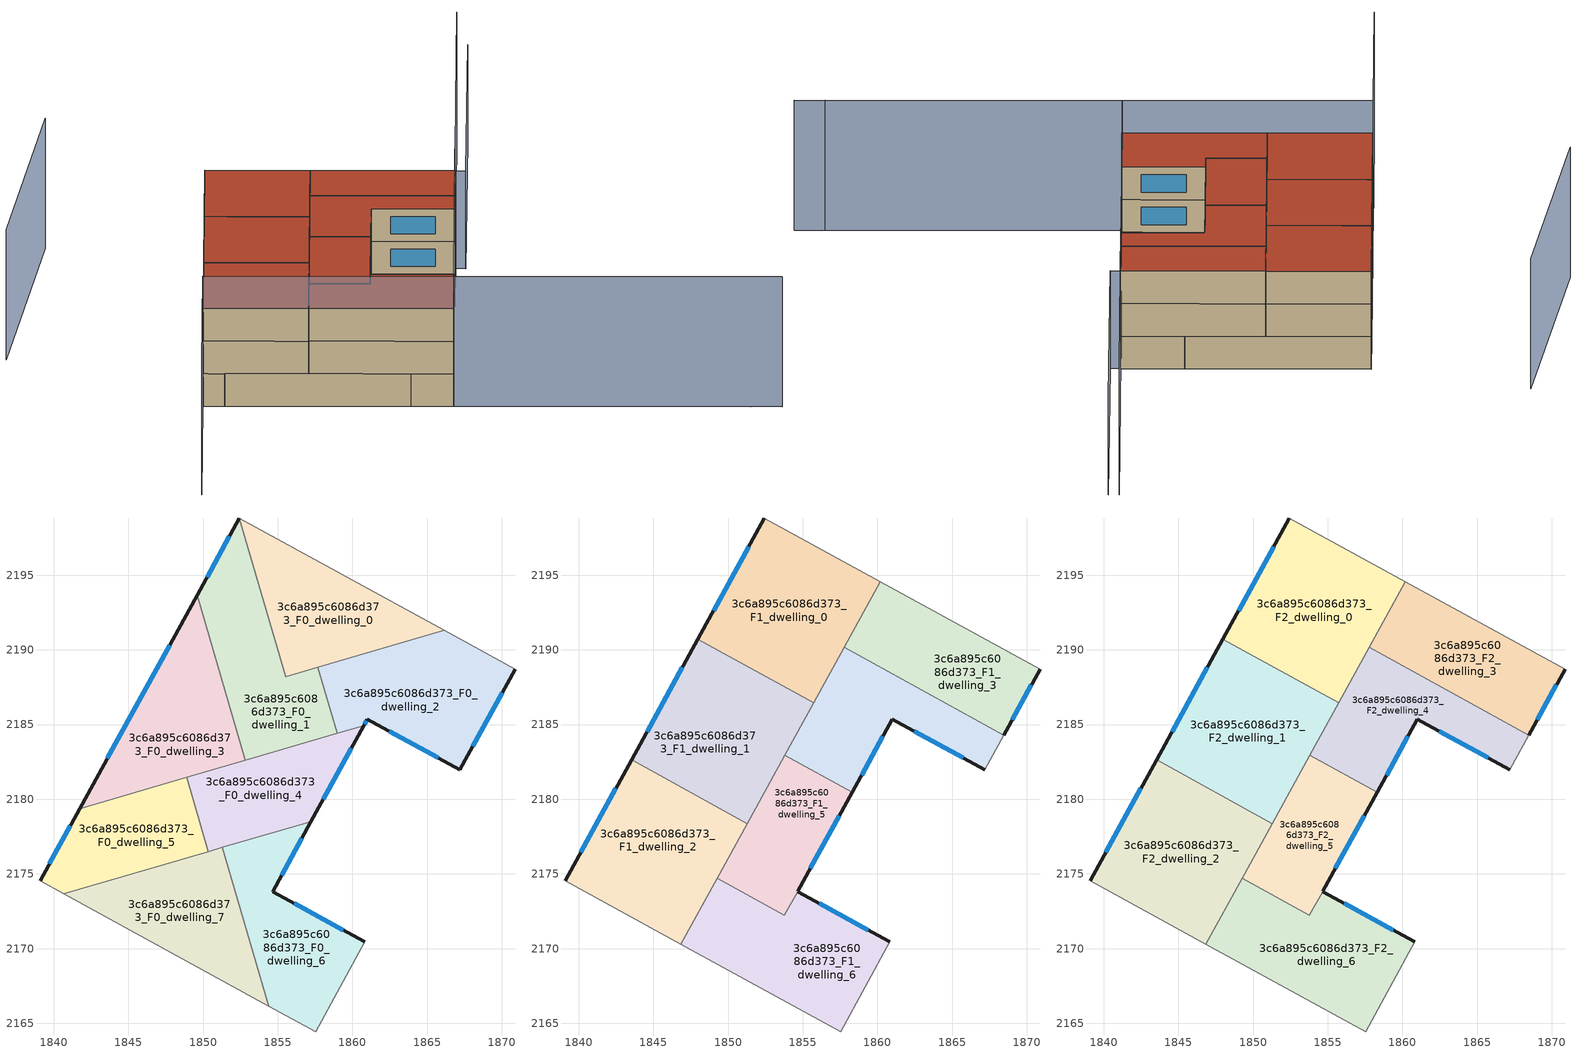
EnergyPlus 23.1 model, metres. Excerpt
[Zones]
3c6a895c6086d373_F0_dwelling_0
 floor ground (EU_floor_Construction): 1866.15,2191.3 1855.53,2188.19 1852.43,2198.79 z0
 wall adiabatic (EU_wall_Construction): 1866.15,2191.3 1852.43,2198.8 z0:3
 wall to 3c6a895c6086d373_F0_dwelling_1 (EU_wall_Construction): 1852.43,2198.79 1855.53,2188.19 1857.69,2188.82 z0:3
 wall to 3c6a895c6086d373_F0_dwelling_2 (EU_wall_Construction): 1857.69,2188.82 1866.15,2191.3 z0:3
 ceiling adiabatic (EU_roof_Construction): 1856.91,2188.6 1860.19,2194.56 1852.43,2198.8 1855.53,2188.19 z3
3c6a895c6086d373_F0_dwelling_1
 floor ground (EU_floor_Construction): 1852.43,2198.79 1855.53,2188.19 1857.69,2188.83 1858.98,2184.41 1852.84,2182.62 1849.61,2193.67 z0
 wall outside (EU_wall_Construction): 1852.43,2198.79 1849.61,2193.67 z0:3
 wall to 3c6a895c6086d373_F0_dwelling_2 (EU_wall_Construction): 1858.98,2184.41 1857.69,2188.83 z0:3
 wall to 3c6a895c6086d373_F0_dwelling_3 (EU_wall_Construction): 1849.61,2193.67 1852.84,2182.62 z0:3
 wall to 3c6a895c6086d373_F0_dwelling_4 (EU_wall_Construction): 1852.84,2182.62 1858.98,2184.41 z0:3
 window (EU_Window_Construction): 1851.77,2197.59 1850.27,2194.87 z0.7:2.3
 ceiling adiabatic (EU_roof_Construction): 1855.74,2186.46 1856.91,2188.6 1855.53,2188.19 1852.43,2198.79 1849.61,2193.67 1850.95,2189.09 z3
3c6a895c6086d373_F0_dwelling_2
 floor ground (EU_floor_Construction): 1870.88,2188.71 1867.18,2181.98 1861,2185.36 1860.76,2184.93 1858.98,2184.41 1857.69,2188.83 1866.15,2191.3 z0
 wall outside (EU_wall_Construction): 1860.76,2184.93 1861,2185.36 1867.18,2181.98 1870.88,2188.71 z0:3
 wall adiabatic (EU_wall_Construction): 1870.88,2188.71 1866.15,2191.3 z0:3
 wall to 3c6a895c6086d373_F0_dwelling_4 (EU_wall_Construction): 1858.98,2184.41 1860.76,2184.93 z0:3
 window (EU_Window_Construction): 1868.05,2183.56 1870.01,2187.13 / 1862.45,2184.56 1865.73,2182.77 / 1860.82,2185.03 1860.94,2185.26 z0.7:2.3
3c6a895c6086d373_F0_dwelling_3
 floor ground (EU_floor_Construction): 1849.61,2193.67 1852.84,2182.62 1841.75,2179.37 z0
 wall outside (EU_wall_Construction): 1849.61,2193.67 1841.75,2179.37 z0:3
 wall to 3c6a895c6086d373_F0_dwelling_5 (EU_wall_Construction): 1841.75,2179.37 1848.91,2181.47 z0:3
 wall to 3c6a895c6086d373_F0_dwelling_4 (EU_wall_Construction): 1848.92,2181.47 1852.84,2182.61 z0:3
 window (EU_Window_Construction): 1847.77,2190.31 1843.59,2182.73 z0.7:2.3
 ceiling adiabatic (EU_roof_Construction): 1850.95,2189.09 1849.61,2193.67 1847.99,2190.72 z3
3c6a895c6086d373_F0_dwelling_4
 floor ground (EU_floor_Construction): 1860.76,2184.93 1857.23,2178.51 1850.37,2176.5 1848.91,2181.47 z0
 wall outside (EU_wall_Construction): 1857.23,2178.51 1860.76,2184.93 z0:3
 wall to 3c6a895c6086d373_F0_dwelling_5 (EU_wall_Construction): 1848.91,2181.47 1850.37,2176.5 z0:3
 wall to 3c6a895c6086d373_F0_dwelling_6 (EU_wall_Construction): 1851.3,2176.77 1857.23,2178.51 z0:3
 wall to 3c6a895c6086d373_F0_dwelling_7 (EU_wall_Construction): 1850.37,2176.5 1851.3,2176.77 z0:3
 window (EU_Window_Construction): 1858.06,2180.01 1859.93,2183.42 z0.7:2.3
3c6a895c6086d373_F0_dwelling_5
 floor ground (EU_floor_Construction): 1848.91,2181.47 1850.37,2176.5 1840.68,2173.67 1839.09,2174.54 1841.75,2179.37 z0
 wall outside (EU_wall_Construction): 1841.75,2179.37 1839.09,2174.54 z0:3
 wall adiabatic (EU_wall_Construction): 1839.09,2174.54 1840.68,2173.67 z0:3
 wall to 3c6a895c6086d373_F0_dwelling_7 (EU_wall_Construction): 1840.68,2173.67 1850.37,2176.5 z0:3
 window (EU_Window_Construction): 1841.12,2178.24 1839.71,2175.67 z0.7:2.3
3c6a895c6086d373_F0_dwelling_6
 floor ground (EU_floor_Construction): 1857.23,2178.51 1854.65,2173.83 1860.84,2170.45 1857.54,2164.45 1854.4,2166.16 1851.3,2176.77 z0
 wall outside (EU_wall_Construction): 1860.84,2170.45 1854.65,2173.83 1857.23,2178.51 z0:3
 wall adiabatic (EU_wall_Construction): 1854.4,2166.16 1857.54,2164.45 1860.84,2170.45 z0:3
 wall to 3c6a895c6086d373_F0_dwelling_7 (EU_wall_Construction): 1851.3,2176.77 1854.4,2166.16 z0:3
 window (EU_Window_Construction): 1855.26,2174.92 1856.62,2177.41 / 1859.39,2171.24 1856.11,2173.03 z0.7:2.3
3c6a895c6086d373_F0_dwelling_7
 floor ground (EU_floor_Construction): 1851.3,2176.77 1854.4,2166.16 1840.68,2173.67 z0
 wall adiabatic (EU_wall_Construction): 1840.68,2173.67 1854.4,2166.16 z0:3
3c6a895c6086d373_F1_dwelling_0
 floor adiabatic (EU_floor_Construction): 1860.19,2194.56 1855.74,2186.46 1847.99,2190.72 1852.43,2198.8 z3
 wall outside (EU_wall_Construction): 1852.43,2198.8 1847.99,2190.72 z3:6
 wall to 3c6a895c6086d373_F1_dwelling_1 (EU_wall_Construction): 1847.99,2190.72 1855.74,2186.46 z3:6
 wall adiabatic (EU_wall_Construction): 1860.19,2194.56 1852.43,2198.8 z3:6
 wall to 3c6a895c6086d373_F1_dwelling_3 (EU_wall_Construction): 1857.78,2190.17 1860.19,2194.56 z3:6
 wall to 3c6a895c6086d373_F1_dwelling_4 (EU_wall_Construction): 1855.74,2186.46 1857.78,2190.17 z3:6
 window (EU_Window_Construction): 1851.39,2196.9 1849.03,2192.62 z3.7:5.3
3c6a895c6086d373_F1_dwelling_1
 floor to 3c6a895c6086d373_F0_dwelling_1 (EU_floor_Construction): 1855.74,2186.46 1853.77,2182.89 1852.84,2182.62 1850.95,2189.09 z3
 floor to 3c6a895c6086d373_F0_dwelling_3 (EU_floor_Construction): 1850.95,2189.09 1852.84,2182.62 1846.79,2180.85 1843.54,2182.63 1847.99,2190.72 z3
 floor to 3c6a895c6086d373_F0_dwelling_4 (EU_floor_Construction): 1853.77,2182.89 1851.29,2178.37 1849.54,2179.34 1848.91,2181.47 z3
 floor to 3c6a895c6086d373_F0_dwelling_5 (EU_floor_Construction): 1848.91,2181.47 1849.54,2179.34 1846.79,2180.85 z3
 wall outside (EU_wall_Construction): 1847.99,2190.72 1843.54,2182.63 z3:6
 wall to 3c6a895c6086d373_F1_dwelling_2 (EU_wall_Construction): 1843.54,2182.63 1851.29,2178.37 z3:6
 wall to 3c6a895c6086d373_F1_dwelling_5 (EU_wall_Construction): 1851.29,2178.37 1853.8,2182.94 z3:6
 wall to 3c6a895c6086d373_F1_dwelling_4 (EU_wall_Construction): 1853.8,2182.94 1855.74,2186.46 z3:6
 window (EU_Window_Construction): 1846.95,2188.82 1844.59,2184.53 z3.7:5.3
3c6a895c6086d373_F1_dwelling_2
 floor to 3c6a895c6086d373_F0_dwelling_5 (EU_floor_Construction): 1849.54,2179.34 1850.33,2176.63 1850.24,2176.46 1840.68,2173.67 1839.09,2174.54 1841.75,2179.37 1846.79,2180.85 z3
 floor to 3c6a895c6086d373_F0_dwelling_4 (EU_floor_Construction): 1851.29,2178.37 1850.33,2176.63 1849.54,2179.34 z3
 floor to 3c6a895c6086d373_F0_dwelling_7 (EU_floor_Construction): 1850.24,2176.46 1846.85,2170.29 1840.68,2173.67 z3
 floor to 3c6a895c6086d373_F0_dwelling_3 (EU_floor_Construction): 1846.79,2180.85 1841.75,2179.37 1843.54,2182.63 z3
 wall outside (EU_wall_Construction): 1843.54,2182.63 1839.09,2174.54 z3:6
 wall adiabatic (EU_wall_Construction): 1839.09,2174.54 1846.85,2170.29 z3:6
 wall to 3c6a895c6086d373_F1_dwelling_6 (EU_wall_Construction): 1846.85,2170.29 1849.27,2174.71 z3:6
 wall to 3c6a895c6086d373_F1_dwelling_5 (EU_wall_Construction): 1849.27,2174.71 1851.29,2178.37 z3:6
 window (EU_Window_Construction): 1842.5,2180.73 1840.13,2176.44 z3.7:5.3
3c6a895c6086d373_F1_dwelling_3
 floor to 3c6a895c6086d373_F0_dwelling_2 (EU_floor_Construction): 1870.88,2188.71 1868.46,2184.3 1859.35,2189.31 1866.15,2191.3 z3
 floor to 3c6a895c6086d373_F0_dwelling_0 (EU_floor_Construction): 1866.15,2191.3 1859.35,2189.31 1857.78,2190.17 1860.19,2194.56 z3
 wall outside (EU_wall_Construction): 1868.46,2184.3 1870.88,2188.71 z3:6
 wall to 3c6a895c6086d373_F1_dwelling_4 (EU_wall_Construction): 1857.78,2190.17 1868.46,2184.3 z3:6
 wall adiabatic (EU_wall_Construction): 1870.88,2188.71 1860.19,2194.56 z3:6
 window (EU_Window_Construction): 1869.03,2185.34 1870.31,2187.68 z3.7:5.3
3c6a895c6086d373_F1_dwelling_4
 floor to 3c6a895c6086d373_F0_dwelling_2 (EU_floor_Construction): 1868.46,2184.3 1867.18,2181.98 1861,2185.36 1860.76,2184.93 1858.98,2184.41 1857.69,2188.83 1859.35,2189.31 z3
 floor to 3c6a895c6086d373_F0_dwelling_1 (EU_floor_Construction): 1857.69,2188.83 1858.98,2184.41 1853.85,2182.91 1853.8,2182.94 1856.91,2188.6 z3
 floor to 3c6a895c6086d373_F0_dwelling_0 (EU_floor_Construction): 1859.35,2189.31 1856.91,2188.6 1857.78,2190.17 z3
 floor to 3c6a895c6086d373_F0_dwelling_4 (EU_floor_Construction): 1860.76,2184.93 1858.3,2180.46 1853.85,2182.91 z3
 wall outside (EU_wall_Construction): 1858.3,2180.46 1861,2185.36 1867.18,2181.98 z3:6
 wall adiabatic (EU_wall_Construction): 1867.18,2181.98 1868.46,2184.3 z3:6
 wall to 3c6a895c6086d373_F1_dwelling_5 (EU_wall_Construction): 1853.8,2182.94 1858.3,2180.46 z3:6
 window (EU_Window_Construction): 1862.45,2184.56 1865.73,2182.77 / 1858.94,2181.61 1860.36,2184.21 z3.7:5.3
3c6a895c6086d373_F1_dwelling_5
 floor to 3c6a895c6086d373_F0_dwelling_4 (EU_floor_Construction): 1858.3,2180.46 1857.23,2178.51 1850.37,2176.5 1850.33,2176.63 1853.77,2182.89 1853.85,2182.91 z3
 floor to 3c6a895c6086d373_F0_dwelling_6 (EU_floor_Construction): 1857.23,2178.51 1853.78,2172.23 1852.41,2172.98 1851.3,2176.77 z3
 floor to 3c6a895c6086d373_F0_dwelling_7 (EU_floor_Construction): 1851.3,2176.77 1852.41,2172.98 1849.27,2174.71 1850.24,2176.46 z3
 wall outside (EU_wall_Construction): 1854.66,2173.83 1858.3,2180.46 z3:6
 wall to 3c6a895c6086d373_F1_dwelling_6 (EU_wall_Construction): 1853.78,2172.23 1854.65,2173.83 / 1849.27,2174.71 1853.77,2172.23 z3:6
 window (EU_Window_Construction): 1855.51,2175.39 1857.45,2178.9 z3.7:5.3
3c6a895c6086d373_F1_dwelling_6
 floor to 3c6a895c6086d373_F0_dwelling_6 (EU_floor_Construction): 1860.84,2170.45 1857.54,2164.45 1854.4,2166.16 1852.41,2172.98 1853.78,2172.23 1854.65,2173.83 z3
 floor to 3c6a895c6086d373_F0_dwelling_7 (EU_floor_Construction): 1852.41,2172.98 1854.4,2166.16 1846.85,2170.29 1849.27,2174.71 z3
 wall outside (EU_wall_Construction): 1860.84,2170.45 1854.65,2173.83 z3:6
 wall adiabatic (EU_wall_Construction): 1846.85,2170.29 1857.54,2164.45 1860.84,2170.45 z3:6
 window (EU_Window_Construction): 1859.39,2171.24 1856.11,2173.03 z3.7:5.3
3c6a895c6086d373_F2_dwelling_0
 floor to 3c6a895c6086d373_F1_dwelling_0 (EU_floor_Construction): 1860.19,2194.56 1855.74,2186.46 1847.99,2190.72 1852.43,2198.8 z6
 wall outside (EU_wall_Construction): 1852.43,2198.8 1847.99,2190.72 z6:9
 wall to 3c6a895c6086d373_F2_dwelling_1 (EU_wall_Construction): 1847.99,2190.72 1855.74,2186.46 z6:9
 wall adiabatic (EU_wall_Construction): 1860.19,2194.56 1852.43,2198.8 z6:9
 wall to 3c6a895c6086d373_F2_dwelling_3 (EU_wall_Construction): 1857.78,2190.17 1860.19,2194.56 z6:9
 wall to 3c6a895c6086d373_F2_dwelling_4 (EU_wall_Construction): 1855.74,2186.46 1857.78,2190.17 z6:9
 window (EU_Window_Construction): 1851.39,2196.9 1849.03,2192.62 z6.7:8.3
 roof outside (EU_roof_Construction): 1855.74,2186.46 1860.19,2194.56 1852.43,2198.8 1847.99,2190.72 z9
3c6a895c6086d373_F2_dwelling_1
 floor to 3c6a895c6086d373_F1_dwelling_1 (EU_floor_Construction): 1855.74,2186.46 1851.29,2178.37 1843.54,2182.63 1847.99,2190.72 z6
 wall outside (EU_wall_Construction): 1847.99,2190.72 1843.54,2182.63 z6:9
 wall to 3c6a895c6086d373_F2_dwelling_2 (EU_wall_Construction): 1843.54,2182.63 1851.29,2178.37 z6:9
 wall to 3c6a895c6086d373_F2_dwelling_5 (EU_wall_Construction): 1851.29,2178.37 1853.8,2182.94 z6:9
 wall to 3c6a895c6086d373_F2_dwelling_4 (EU_wall_Construction): 1853.8,2182.94 1855.74,2186.46 z6:9
 window (EU_Window_Construction): 1846.95,2188.82 1844.59,2184.53 z6.7:8.3
 roof outside (EU_roof_Construction): 1851.29,2178.37 1855.74,2186.46 1847.99,2190.72 1843.54,2182.63 z9
3c6a895c6086d373_F2_dwelling_2
 floor to 3c6a895c6086d373_F1_dwelling_2 (EU_floor_Construction): 1851.29,2178.37 1846.85,2170.29 1839.09,2174.54 1843.54,2182.63 z6
 wall outside (EU_wall_Construction): 1843.54,2182.63 1839.09,2174.54 z6:9
 wall adiabatic (EU_wall_Construction): 1839.09,2174.54 1846.85,2170.29 z6:9
 wall to 3c6a895c6086d373_F2_dwelling_6 (EU_wall_Construction): 1846.85,2170.29 1849.27,2174.71 z6:9
 wall to 3c6a895c6086d373_F2_dwelling_5 (EU_wall_Construction): 1849.27,2174.71 1851.29,2178.37 z6:9
 window (EU_Window_Construction): 1842.5,2180.73 1840.13,2176.44 z6.7:8.3
 roof outside (EU_roof_Construction): 1846.85,2170.29 1851.29,2178.37 1843.54,2182.63 1839.09,2174.54 z9
3c6a895c6086d373_F2_dwelling_3
 floor to 3c6a895c6086d373_F1_dwelling_3 (EU_floor_Construction): 1870.88,2188.71 1868.46,2184.3 1857.78,2190.17 1860.19,2194.56 z6
 wall outside (EU_wall_Construction): 1868.46,2184.3 1870.88,2188.71 z6:9
 wall to 3c6a895c6086d373_F2_dwelling_4 (EU_wall_Construction): 1857.78,2190.17 1868.46,2184.3 z6:9
 wall adiabatic (EU_wall_Construction): 1870.88,2188.71 1860.19,2194.56 z6:9
 window (EU_Window_Construction): 1869.03,2185.34 1870.31,2187.68 z6.7:8.3
 roof outside (EU_roof_Construction): 1868.46,2184.3 1870.88,2188.71 1860.19,2194.56 1857.78,2190.17 z9
3c6a895c6086d373_F2_dwelling_4
 floor to 3c6a895c6086d373_F1_dwelling_4 (EU_floor_Construction): 1868.46,2184.3 1867.18,2181.98 1861,2185.36 1858.3,2180.46 1853.8,2182.94 1857.78,2190.17 z6
 wall outside (EU_wall_Construction): 1858.3,2180.46 1861,2185.36 1867.18,2181.98 z6:9
 wall adiabatic (EU_wall_Construction): 1867.18,2181.98 1868.46,2184.3 z6:9
 wall to 3c6a895c6086d373_F2_dwelling_5 (EU_wall_Construction): 1853.8,2182.94 1858.3,2180.46 z6:9
 window (EU_Window_Construction): 1862.45,2184.56 1865.73,2182.77 / 1858.94,2181.61 1860.36,2184.21 z6.7:8.3
 roof outside (EU_roof_Construction): 1867.18,2181.98 1868.46,2184.3 1857.78,2190.17 1853.8,2182.94 1858.3,2180.46 1861,2185.36 z9
3c6a895c6086d373_F2_dwelling_5
 floor to 3c6a895c6086d373_F1_dwelling_5 (EU_floor_Construction): 1858.3,2180.46 1853.77,2172.23 1849.27,2174.71 1853.8,2182.94 z6
 wall outside (EU_wall_Construction): 1854.66,2173.83 1858.3,2180.46 z6:9
 wall to 3c6a895c6086d373_F2_dwelling_6 (EU_wall_Construction): 1853.78,2172.23 1854.65,2173.83 / 1849.27,2174.71 1853.77,2172.23 z6:9
 window (EU_Window_Construction): 1855.51,2175.39 1857.45,2178.9 z6.7:8.3
 roof outside (EU_roof_Construction): 1853.77,2172.23 1858.3,2180.46 1853.8,2182.94 1849.27,2174.71 z9
3c6a895c6086d373_F2_dwelling_6
 floor to 3c6a895c6086d373_F1_dwelling_6 (EU_floor_Construction): 1860.84,2170.45 1857.54,2164.45 1846.85,2170.29 1849.27,2174.71 1853.78,2172.23 1854.65,2173.83 z6
 wall outside (EU_wall_Construction): 1860.84,2170.45 1854.65,2173.83 z6:9
 wall adiabatic (EU_wall_Construction): 1846.85,2170.29 1857.54,2164.45 1860.84,2170.45 z6:9
 window (EU_Window_Construction): 1859.39,2171.24 1856.11,2173.03 z6.7:8.3
 roof outside (EU_roof_Construction): 1857.54,2164.45 1860.84,2170.45 1854.65,2173.83 1853.78,2172.23 1849.27,2174.71 1846.85,2170.29 z9
shading: 1830.52,2158.97 1839.05,2174.56 / 1839.05,2174.56 1879.37,2152.51 / 1881.68,2151.24 1857.54,2164.45 / 1857.54,2164.45 1869.83,2186.92 / 1869.88,2186.89 1883.03,2210.85 / 1842.58,2208.7 1829.01,2190.61 z0:12; 1883.82,2210.42 1871.62,2188.25 / 1871.62,2188.25 1852.43,2198.8 z0:9
[Building]
EU S2 Campaign: North Axis=0; Terrain=City; Solar Distribution=FullExterior
[Site:Location]
Budapest.Ferenc.Liszt.Intl.AP: Latitude=47.437; Longitude=19.256; Time Zone=1; Elevation=185
[SizingPeriod:WeatherFileDays]
AnnualSizingPeriod: Begin Month=1; Begin Day of Month=1; End Month=12; End Day of Month=31; Day of Week for Start Day=Monday; Use Weather File Daylight Saving Period=No; Use Weather File Rain and Snow Indicators=No
[MATERIAL]
EU_InternalMass_Material: Roughness=MediumRough; Thickness=0.1; Conductivity=1; Density=1800; Specific Heat=900; Thermal Absorptance=0.9; Solar Absorptance=0.7; Visible Absorptance=0.7
[MATERIAL:NOMASS] Roughness=MediumRough; Thermal Absorptance=0.9; Solar Absorptance=0.7; Visible Absorptance=0.7
Name | Thermal Resistance
EU_wall_NoMass | 0.832559
EU_roof_NoMass | 1.39638
EU_floor_NoMass | 0.872794
[WINDOWMATERIAL:SIMPLEGLAZINGSYSTEM]
EU_Window_SimpleGlazing: UFactor=2.79869; Solar Heat Gain Coefficient=0.75; Visible Transmittance=0.75
[CONSTRUCTION]
EU_wall_Construction: EU_wall_NoMass
EU_roof_Construction: EU_roof_NoMass
EU_floor_Construction: EU_floor_NoMass
EU_Window_Construction: EU_Window_SimpleGlazing
EU_InternalMass_Construction: EU_InternalMass_Material
[ZONE] Type=1; Multiplier=1; Ceiling Height=autocalculate; Floor Area=autocalculate; Part of Total Floor Area=Yes
Name | Volume
3c6a895c6086d373_F0_dwelling_0 | 183.403
3c6a895c6086d373_F1_dwelling_0; 3c6a895c6086d373_F2_dwelling_0; 3c6a895c6086d373_F1_dwelling_2; 3c6a895c6086d373_F2_dwelling_2 | 244.806
3c6a895c6086d373_F0_dwelling_1 | 199.763
3c6a895c6086d373_F1_dwelling_1; 3c6a895c6086d373_F2_dwelling_1 | 244.818
3c6a895c6086d373_F0_dwelling_2 | 215.917
3c6a895c6086d373_F0_dwelling_3 | 199.76
3c6a895c6086d373_F1_dwelling_3; 3c6a895c6086d373_F2_dwelling_3 | 183.628
3c6a895c6086d373_F0_dwelling_4 | 151.276
3c6a895c6086d373_F1_dwelling_4; 3c6a895c6086d373_F2_dwelling_4 | 183.592
3c6a895c6086d373_F0_dwelling_5 | 151.285
3c6a895c6086d373_F1_dwelling_5 | 144.895
3c6a895c6086d373_F2_dwelling_5 | 144.824
3c6a895c6086d373_F0_dwelling_6 | 183.622
3c6a895c6086d373_F1_dwelling_6; 3c6a895c6086d373_F2_dwelling_6 | 222.305
3c6a895c6086d373_F0_dwelling_7 | 183.617
[INTERNALMASS] Construction=EU_InternalMass_Construction
Name | Zone or ZoneList | Surface Area
3c6a895c6086d373_F0_dwelling_0_EU_InternalMass | 3c6a895c6086d373_F0_dwelling_0 | 61.2083
3c6a895c6086d373_F0_dwelling_1_EU_InternalMass | 3c6a895c6086d373_F0_dwelling_1 | 66.5875
3c6a895c6086d373_F0_dwelling_2_EU_InternalMass | 3c6a895c6086d373_F0_dwelling_2 | 71.9726
3c6a895c6086d373_F0_dwelling_3_EU_InternalMass | 3c6a895c6086d373_F0_dwelling_3 | 66.5831
3c6a895c6086d373_F0_dwelling_4_EU_InternalMass | 3c6a895c6086d373_F0_dwelling_4 | 50.427
3c6a895c6086d373_F0_dwelling_5_EU_InternalMass | 3c6a895c6086d373_F0_dwelling_5 | 50.4266
3c6a895c6086d373_F0_dwelling_6_EU_InternalMass | 3c6a895c6086d373_F0_dwelling_6 | 61.2067
3c6a895c6086d373_F0_dwelling_7_EU_InternalMass | 3c6a895c6086d373_F0_dwelling_7 | 61.2059
3c6a895c6086d373_F1_dwelling_0_EU_InternalMass | 3c6a895c6086d373_F1_dwelling_0 | 81.6021
3c6a895c6086d373_F1_dwelling_1_EU_InternalMass | 3c6a895c6086d373_F1_dwelling_1 | 81.6059
3c6a895c6086d373_F1_dwelling_2_EU_InternalMass | 3c6a895c6086d373_F1_dwelling_2 | 81.6021
3c6a895c6086d373_F1_dwelling_3_EU_InternalMass | 3c6a895c6086d373_F1_dwelling_3 | 61.2091
3c6a895c6086d373_F1_dwelling_4_EU_InternalMass | 3c6a895c6086d373_F1_dwelling_4 | 61.1975
3c6a895c6086d373_F1_dwelling_5_EU_InternalMass | 3c6a895c6086d373_F1_dwelling_5 | 48.2981
3c6a895c6086d373_F1_dwelling_6_EU_InternalMass | 3c6a895c6086d373_F1_dwelling_6 | 74.0999
3c6a895c6086d373_F2_dwelling_0_EU_InternalMass | 3c6a895c6086d373_F2_dwelling_0 | 81.6021
3c6a895c6086d373_F2_dwelling_1_EU_InternalMass | 3c6a895c6086d373_F2_dwelling_1 | 81.6059
3c6a895c6086d373_F2_dwelling_2_EU_InternalMass | 3c6a895c6086d373_F2_dwelling_2 | 81.6021
3c6a895c6086d373_F2_dwelling_3_EU_InternalMass | 3c6a895c6086d373_F2_dwelling_3 | 61.2091
3c6a895c6086d373_F2_dwelling_4_EU_InternalMass | 3c6a895c6086d373_F2_dwelling_4 | 61.1975
3c6a895c6086d373_F2_dwelling_5_EU_InternalMass | 3c6a895c6086d373_F2_dwelling_5 | 48.2981
3c6a895c6086d373_F2_dwelling_6_EU_InternalMass | 3c6a895c6086d373_F2_dwelling_6 | 74.0999
[OTHEREQUIPMENT] Fuel Type=Electricity; Design Level Calculation Method=Watts/Area; Power per Zone Floor Area=1; Fraction Latent=0; Fraction Radiant=0; Fraction Lost=0; Carbon Dioxide Generation Rate=0; EndUse Subcategory=EU_Step8_InternalGains
Name | Zone or ZoneList or Space or SpaceList | Schedule
EU_Step8_InternalGain_3c6a895c6086d373_F0_dwelling_0_f000 | 3c6a895c6086d373_F0_dwelling_0 | EU_Step8_GainSchedule_3c6a895c6086d373_F0_dwelling_0_f000
EU_Step8_InternalGain_3c6a895c6086d373_F0_dwelling_1_f000 | 3c6a895c6086d373_F0_dwelling_1 | EU_Step8_GainSchedule_3c6a895c6086d373_F0_dwelling_1_f000
EU_Step8_InternalGain_3c6a895c6086d373_F0_dwelling_2_f000 | 3c6a895c6086d373_F0_dwelling_2 | EU_Step8_GainSchedule_3c6a895c6086d373_F0_dwelling_2_f000
EU_Step8_InternalGain_3c6a895c6086d373_F0_dwelling_3_f000 | 3c6a895c6086d373_F0_dwelling_3 | EU_Step8_GainSchedule_3c6a895c6086d373_F0_dwelling_3_f000
EU_Step8_InternalGain_3c6a895c6086d373_F0_dwelling_4_f000 | 3c6a895c6086d373_F0_dwelling_4 | EU_Step8_GainSchedule_3c6a895c6086d373_F0_dwelling_4_f000
EU_Step8_InternalGain_3c6a895c6086d373_F0_dwelling_5_f000 | 3c6a895c6086d373_F0_dwelling_5 | EU_Step8_GainSchedule_3c6a895c6086d373_F0_dwelling_5_f000
EU_Step8_InternalGain_3c6a895c6086d373_F0_dwelling_6_f000 | 3c6a895c6086d373_F0_dwelling_6 | EU_Step8_GainSchedule_3c6a895c6086d373_F0_dwelling_6_f000
EU_Step8_InternalGain_3c6a895c6086d373_F0_dwelling_7_f000 | 3c6a895c6086d373_F0_dwelling_7 | EU_Step8_GainSchedule_3c6a895c6086d373_F0_dwelling_7_f000
EU_Step8_InternalGain_3c6a895c6086d373_F1_dwelling_0_f000 | 3c6a895c6086d373_F1_dwelling_0 | EU_Step8_GainSchedule_3c6a895c6086d373_F1_dwelling_0_f000
EU_Step8_InternalGain_3c6a895c6086d373_F1_dwelling_1_f000 | 3c6a895c6086d373_F1_dwelling_1 | EU_Step8_GainSchedule_3c6a895c6086d373_F1_dwelling_1_f000
EU_Step8_InternalGain_3c6a895c6086d373_F1_dwelling_2_f000 | 3c6a895c6086d373_F1_dwelling_2 | EU_Step8_GainSchedule_3c6a895c6086d373_F1_dwelling_2_f000
EU_Step8_InternalGain_3c6a895c6086d373_F1_dwelling_3_f000 | 3c6a895c6086d373_F1_dwelling_3 | EU_Step8_GainSchedule_3c6a895c6086d373_F1_dwelling_3_f000
EU_Step8_InternalGain_3c6a895c6086d373_F1_dwelling_4_f000 | 3c6a895c6086d373_F1_dwelling_4 | EU_Step8_GainSchedule_3c6a895c6086d373_F1_dwelling_4_f000
EU_Step8_InternalGain_3c6a895c6086d373_F1_dwelling_5_f000 | 3c6a895c6086d373_F1_dwelling_5 | EU_Step8_GainSchedule_3c6a895c6086d373_F1_dwelling_5_f000
EU_Step8_InternalGain_3c6a895c6086d373_F1_dwelling_6_f000 | 3c6a895c6086d373_F1_dwelling_6 | EU_Step8_GainSchedule_3c6a895c6086d373_F1_dwelling_6_f000
EU_Step8_InternalGain_3c6a895c6086d373_F2_dwelling_0_f000 | 3c6a895c6086d373_F2_dwelling_0 | EU_Step8_GainSchedule_3c6a895c6086d373_F2_dwelling_0_f000
EU_Step8_InternalGain_3c6a895c6086d373_F2_dwelling_1_f000 | 3c6a895c6086d373_F2_dwelling_1 | EU_Step8_GainSchedule_3c6a895c6086d373_F2_dwelling_1_f000
EU_Step8_InternalGain_3c6a895c6086d373_F2_dwelling_2_f000 | 3c6a895c6086d373_F2_dwelling_2 | EU_Step8_GainSchedule_3c6a895c6086d373_F2_dwelling_2_f000
EU_Step8_InternalGain_3c6a895c6086d373_F2_dwelling_3_f000 | 3c6a895c6086d373_F2_dwelling_3 | EU_Step8_GainSchedule_3c6a895c6086d373_F2_dwelling_3_f000
EU_Step8_InternalGain_3c6a895c6086d373_F2_dwelling_4_f000 | 3c6a895c6086d373_F2_dwelling_4 | EU_Step8_GainSchedule_3c6a895c6086d373_F2_dwelling_4_f000
EU_Step8_InternalGain_3c6a895c6086d373_F2_dwelling_5_f000 | 3c6a895c6086d373_F2_dwelling_5 | EU_Step8_GainSchedule_3c6a895c6086d373_F2_dwelling_5_f000
EU_Step8_InternalGain_3c6a895c6086d373_F2_dwelling_6_f000 | 3c6a895c6086d373_F2_dwelling_6 | EU_Step8_GainSchedule_3c6a895c6086d373_F2_dwelling_6_f000
[ZONEVENTILATION:DESIGNFLOWRATE] Schedule=EU_AlwaysOn; Design Flow Rate Calculation Method=AirChanges/Hour; Air Changes per Hour=0.475469; Ventilation Type=Natural; Fan Pressure Rise=0; Fan Total Efficiency=1; Constant Term Coefficient=1; Temperature Term Coefficient=0; Velocity Term Coefficient=0; Velocity Squared Term Coefficient=0; Minimum Indoor Temperature=-100; Maximum Indoor Temperature=100; Delta Temperature=-100; Minimum Outdoor Temperature=-100; Maximum Outdoor Temperature=100; Maximum Wind Speed=40
Name | Zone or ZoneList or Space or SpaceList
EU_ConstantAir_3c6a895c6086d373_F0_dwelling_0 | 3c6a895c6086d373_F0_dwelling_0
EU_ConstantAir_3c6a895c6086d373_F0_dwelling_1 | 3c6a895c6086d373_F0_dwelling_1
EU_ConstantAir_3c6a895c6086d373_F0_dwelling_2 | 3c6a895c6086d373_F0_dwelling_2
EU_ConstantAir_3c6a895c6086d373_F0_dwelling_3 | 3c6a895c6086d373_F0_dwelling_3
EU_ConstantAir_3c6a895c6086d373_F0_dwelling_4 | 3c6a895c6086d373_F0_dwelling_4
EU_ConstantAir_3c6a895c6086d373_F0_dwelling_5 | 3c6a895c6086d373_F0_dwelling_5
EU_ConstantAir_3c6a895c6086d373_F0_dwelling_6 | 3c6a895c6086d373_F0_dwelling_6
EU_ConstantAir_3c6a895c6086d373_F0_dwelling_7 | 3c6a895c6086d373_F0_dwelling_7
EU_ConstantAir_3c6a895c6086d373_F1_dwelling_0 | 3c6a895c6086d373_F1_dwelling_0
EU_ConstantAir_3c6a895c6086d373_F1_dwelling_1 | 3c6a895c6086d373_F1_dwelling_1
EU_ConstantAir_3c6a895c6086d373_F1_dwelling_2 | 3c6a895c6086d373_F1_dwelling_2
EU_ConstantAir_3c6a895c6086d373_F1_dwelling_3 | 3c6a895c6086d373_F1_dwelling_3
EU_ConstantAir_3c6a895c6086d373_F1_dwelling_4 | 3c6a895c6086d373_F1_dwelling_4
EU_ConstantAir_3c6a895c6086d373_F1_dwelling_5 | 3c6a895c6086d373_F1_dwelling_5
EU_ConstantAir_3c6a895c6086d373_F1_dwelling_6 | 3c6a895c6086d373_F1_dwelling_6
EU_ConstantAir_3c6a895c6086d373_F2_dwelling_0 | 3c6a895c6086d373_F2_dwelling_0
EU_ConstantAir_3c6a895c6086d373_F2_dwelling_1 | 3c6a895c6086d373_F2_dwelling_1
EU_ConstantAir_3c6a895c6086d373_F2_dwelling_2 | 3c6a895c6086d373_F2_dwelling_2
EU_ConstantAir_3c6a895c6086d373_F2_dwelling_3 | 3c6a895c6086d373_F2_dwelling_3
EU_ConstantAir_3c6a895c6086d373_F2_dwelling_4 | 3c6a895c6086d373_F2_dwelling_4
EU_ConstantAir_3c6a895c6086d373_F2_dwelling_5 | 3c6a895c6086d373_F2_dwelling_5
EU_ConstantAir_3c6a895c6086d373_F2_dwelling_6 | 3c6a895c6086d373_F2_dwelling_6
[HVACTEMPLATE:THERMOSTAT] Constant Heating Setpoint=20; Constant Cooling Setpoint=50
EU_HeatOnly_3c6a895c6086d373_F0_dwelling_0; EU_HeatOnly_3c6a895c6086d373_F0_dwelling_1; EU_HeatOnly_3c6a895c6086d373_F0_dwelling_2; EU_HeatOnly_3c6a895c6086d373_F0_dwelling_3; EU_HeatOnly_3c6a895c6086d373_F0_dwelling_4; EU_HeatOnly_3c6a895c6086d373_F0_dwelling_5; EU_HeatOnly_3c6a895c6086d373_F0_dwelling_6; EU_HeatOnly_3c6a895c6086d373_F0_dwelling_7; EU_HeatOnly_3c6a895c6086d373_F1_dwelling_0; EU_HeatOnly_3c6a895c6086d373_F1_dwelling_1; EU_HeatOnly_3c6a895c6086d373_F1_dwelling_2; EU_HeatOnly_3c6a895c6086d373_F1_dwelling_3; EU_HeatOnly_3c6a895c6086d373_F1_dwelling_4; EU_HeatOnly_3c6a895c6086d373_F1_dwelling_5; EU_HeatOnly_3c6a895c6086d373_F1_dwelling_6; EU_HeatOnly_3c6a895c6086d373_F2_dwelling_0; EU_HeatOnly_3c6a895c6086d373_F2_dwelling_1; EU_HeatOnly_3c6a895c6086d373_F2_dwelling_2; EU_HeatOnly_3c6a895c6086d373_F2_dwelling_3; EU_HeatOnly_3c6a895c6086d373_F2_dwelling_4; EU_HeatOnly_3c6a895c6086d373_F2_dwelling_5; EU_HeatOnly_3c6a895c6086d373_F2_dwelling_6
[HVACTEMPLATE:ZONE:IDEALLOADSAIRSYSTEM] System Availability Schedule=EU_AlwaysOn; Maximum Heating Supply Air Temperature=50; Minimum Cooling Supply Air Temperature=13; Maximum Heating Supply Air Humidity Ratio=0.0156; Minimum Cooling Supply Air Humidity Ratio=0.0077; Heating Limit=NoLimit; Cooling Limit=NoLimit; Heating Availability Schedule=EU_AlwaysOn; Cooling Availability Schedule=EU_CoolingOff; Dehumidification Control Type=ConstantSensibleHeatRatio; Cooling Sensible Heat Ratio=0.7; Dehumidification Setpoint=60; Humidification Control Type=None; Humidification Setpoint=30; Outdoor Air Method=None; Outdoor Air Flow Rate per Person=0.00944; Outdoor Air Flow Rate per Zone Floor Area=0; Outdoor Air Flow Rate per Zone=0; Demand Controlled Ventilation Type=None; Outdoor Air Economizer Type=NoEconomizer; Heat Recovery Type=None; Sensible Heat Recovery Effectiveness=0.7; Latent Heat Recovery Effectiveness=0.65
Name | Template Thermostat
3c6a895c6086d373_F0_dwelling_0 | EU_HeatOnly_3c6a895c6086d373_F0_dwelling_0
3c6a895c6086d373_F0_dwelling_1 | EU_HeatOnly_3c6a895c6086d373_F0_dwelling_1
3c6a895c6086d373_F0_dwelling_2 | EU_HeatOnly_3c6a895c6086d373_F0_dwelling_2
3c6a895c6086d373_F0_dwelling_3 | EU_HeatOnly_3c6a895c6086d373_F0_dwelling_3
3c6a895c6086d373_F0_dwelling_4 | EU_HeatOnly_3c6a895c6086d373_F0_dwelling_4
3c6a895c6086d373_F0_dwelling_5 | EU_HeatOnly_3c6a895c6086d373_F0_dwelling_5
3c6a895c6086d373_F0_dwelling_6 | EU_HeatOnly_3c6a895c6086d373_F0_dwelling_6
3c6a895c6086d373_F0_dwelling_7 | EU_HeatOnly_3c6a895c6086d373_F0_dwelling_7
3c6a895c6086d373_F1_dwelling_0 | EU_HeatOnly_3c6a895c6086d373_F1_dwelling_0
3c6a895c6086d373_F1_dwelling_1 | EU_HeatOnly_3c6a895c6086d373_F1_dwelling_1
3c6a895c6086d373_F1_dwelling_2 | EU_HeatOnly_3c6a895c6086d373_F1_dwelling_2
3c6a895c6086d373_F1_dwelling_3 | EU_HeatOnly_3c6a895c6086d373_F1_dwelling_3
3c6a895c6086d373_F1_dwelling_4 | EU_HeatOnly_3c6a895c6086d373_F1_dwelling_4
3c6a895c6086d373_F1_dwelling_5 | EU_HeatOnly_3c6a895c6086d373_F1_dwelling_5
3c6a895c6086d373_F1_dwelling_6 | EU_HeatOnly_3c6a895c6086d373_F1_dwelling_6
3c6a895c6086d373_F2_dwelling_0 | EU_HeatOnly_3c6a895c6086d373_F2_dwelling_0
3c6a895c6086d373_F2_dwelling_1 | EU_HeatOnly_3c6a895c6086d373_F2_dwelling_1
3c6a895c6086d373_F2_dwelling_2 | EU_HeatOnly_3c6a895c6086d373_F2_dwelling_2
3c6a895c6086d373_F2_dwelling_3 | EU_HeatOnly_3c6a895c6086d373_F2_dwelling_3
3c6a895c6086d373_F2_dwelling_4 | EU_HeatOnly_3c6a895c6086d373_F2_dwelling_4
3c6a895c6086d373_F2_dwelling_5 | EU_HeatOnly_3c6a895c6086d373_F2_dwelling_5
3c6a895c6086d373_F2_dwelling_6 | EU_HeatOnly_3c6a895c6086d373_F2_dwelling_6
[SIZING:ZONE] Zone Cooling Design Supply Air Temperature Input Method=SupplyAirTemperature; Zone Cooling Design Supply Air Temperature=13; Zone Heating Design Supply Air Temperature Input Method=SupplyAirTemperature; Zone Heating Design Supply Air Temperature=50; Zone Cooling Design Supply Air Humidity Ratio=0.008; Zone Heating Design Supply Air Humidity Ratio=0.008; Cooling Design Air Flow Method=DesignDay; Cooling Design Air Flow Rate=0; Cooling Minimum Air Flow per Zone Floor Area=0.000762; Cooling Minimum Air Flow=0; Cooling Minimum Air Flow Fraction=0.2; Heating Design Air Flow Method=DesignDay; Heating Design Air Flow Rate=0; Heating Maximum Air Flow per Zone Floor Area=0.002032; Heating Maximum Air Flow=0.141576; Heating Maximum Air Flow Fraction=0.3; Account for Dedicated Outdoor Air System=No; Dedicated Outdoor Air System Control Strategy=NeutralSupplyAir; Dedicated Outdoor Air Low Setpoint Temperature for Design=autosize; Dedicated Outdoor Air High Setpoint Temperature for Design=autosize; Zone Load Sizing Method=Sensible Load Only No Latent Load; Zone Latent Cooling Design Supply Air Humidity Ratio Input Method=HumidityRatioDifference; Zone Cooling Design Supply Air Humidity Ratio Difference=0.005; Zone Latent Heating Design Supply Air Humidity Ratio Input Method=HumidityRatioDifference; Zone Humidification Design Supply Air Humidity Ratio Difference=0.005
3c6a895c6086d373_F0_dwelling_0; 3c6a895c6086d373_F0_dwelling_1; 3c6a895c6086d373_F0_dwelling_2; 3c6a895c6086d373_F0_dwelling_3; 3c6a895c6086d373_F0_dwelling_4; 3c6a895c6086d373_F0_dwelling_5; 3c6a895c6086d373_F0_dwelling_6; 3c6a895c6086d373_F0_dwelling_7; 3c6a895c6086d373_F1_dwelling_0; 3c6a895c6086d373_F1_dwelling_1; 3c6a895c6086d373_F1_dwelling_2; 3c6a895c6086d373_F1_dwelling_3; 3c6a895c6086d373_F1_dwelling_4; 3c6a895c6086d373_F1_dwelling_5; 3c6a895c6086d373_F1_dwelling_6; 3c6a895c6086d373_F2_dwelling_0; 3c6a895c6086d373_F2_dwelling_1; 3c6a895c6086d373_F2_dwelling_2; 3c6a895c6086d373_F2_dwelling_3; 3c6a895c6086d373_F2_dwelling_4; 3c6a895c6086d373_F2_dwelling_5; 3c6a895c6086d373_F2_dwelling_6
[SCHEDULE:CONSTANT]
Name | Hourly Value
EU_AlwaysOn | 1
EU_CoolingOff | 0
[SCHEDULE:FILE] Column Number=1; Rows to Skip at Top=0; Number of Hours of Data=8760; Column Separator=Comma; Interpolate to Timestep=No; Minutes per Item=60; Adjust Schedule for Daylight Savings=Yes
Name | File
EU_Step8_GainSchedule_3c6a895c6086d373_F0_dwelling_0_f000 | ../../schedules/3c6a895c6086d373/3c6a895c6086d373_F0_dwelling_0_f000_gain.csv
EU_Step8_GainSchedule_3c6a895c6086d373_F0_dwelling_1_f000 | ../../schedules/3c6a895c6086d373/3c6a895c6086d373_F0_dwelling_1_f000_gain.csv
EU_Step8_GainSchedule_3c6a895c6086d373_F0_dwelling_2_f000 | ../../schedules/3c6a895c6086d373/3c6a895c6086d373_F0_dwelling_2_f000_gain.csv
EU_Step8_GainSchedule_3c6a895c6086d373_F0_dwelling_3_f000 | ../../schedules/3c6a895c6086d373/3c6a895c6086d373_F0_dwelling_3_f000_gain.csv
EU_Step8_GainSchedule_3c6a895c6086d373_F0_dwelling_4_f000 | ../../schedules/3c6a895c6086d373/3c6a895c6086d373_F0_dwelling_4_f000_gain.csv
EU_Step8_GainSchedule_3c6a895c6086d373_F0_dwelling_5_f000 | ../../schedules/3c6a895c6086d373/3c6a895c6086d373_F0_dwelling_5_f000_gain.csv
EU_Step8_GainSchedule_3c6a895c6086d373_F0_dwelling_6_f000 | ../../schedules/3c6a895c6086d373/3c6a895c6086d373_F0_dwelling_6_f000_gain.csv
EU_Step8_GainSchedule_3c6a895c6086d373_F0_dwelling_7_f000 | ../../schedules/3c6a895c6086d373/3c6a895c6086d373_F0_dwelling_7_f000_gain.csv
EU_Step8_GainSchedule_3c6a895c6086d373_F1_dwelling_0_f000 | ../../schedules/3c6a895c6086d373/3c6a895c6086d373_F1_dwelling_0_f000_gain.csv
EU_Step8_GainSchedule_3c6a895c6086d373_F1_dwelling_1_f000 | ../../schedules/3c6a895c6086d373/3c6a895c6086d373_F1_dwelling_1_f000_gain.csv
EU_Step8_GainSchedule_3c6a895c6086d373_F1_dwelling_2_f000 | ../../schedules/3c6a895c6086d373/3c6a895c6086d373_F1_dwelling_2_f000_gain.csv
EU_Step8_GainSchedule_3c6a895c6086d373_F1_dwelling_3_f000 | ../../schedules/3c6a895c6086d373/3c6a895c6086d373_F1_dwelling_3_f000_gain.csv
EU_Step8_GainSchedule_3c6a895c6086d373_F1_dwelling_4_f000 | ../../schedules/3c6a895c6086d373/3c6a895c6086d373_F1_dwelling_4_f000_gain.csv
EU_Step8_GainSchedule_3c6a895c6086d373_F1_dwelling_5_f000 | ../../schedules/3c6a895c6086d373/3c6a895c6086d373_F1_dwelling_5_f000_gain.csv
EU_Step8_GainSchedule_3c6a895c6086d373_F1_dwelling_6_f000 | ../../schedules/3c6a895c6086d373/3c6a895c6086d373_F1_dwelling_6_f000_gain.csv
EU_Step8_GainSchedule_3c6a895c6086d373_F2_dwelling_0_f000 | ../../schedules/3c6a895c6086d373/3c6a895c6086d373_F2_dwelling_0_f000_gain.csv
EU_Step8_GainSchedule_3c6a895c6086d373_F2_dwelling_1_f000 | ../../schedules/3c6a895c6086d373/3c6a895c6086d373_F2_dwelling_1_f000_gain.csv
EU_Step8_GainSchedule_3c6a895c6086d373_F2_dwelling_2_f000 | ../../schedules/3c6a895c6086d373/3c6a895c6086d373_F2_dwelling_2_f000_gain.csv
EU_Step8_GainSchedule_3c6a895c6086d373_F2_dwelling_3_f000 | ../../schedules/3c6a895c6086d373/3c6a895c6086d373_F2_dwelling_3_f000_gain.csv
EU_Step8_GainSchedule_3c6a895c6086d373_F2_dwelling_4_f000 | ../../schedules/3c6a895c6086d373/3c6a895c6086d373_F2_dwelling_4_f000_gain.csv
EU_Step8_GainSchedule_3c6a895c6086d373_F2_dwelling_5_f000 | ../../schedules/3c6a895c6086d373/3c6a895c6086d373_F2_dwelling_5_f000_gain.csv
EU_Step8_GainSchedule_3c6a895c6086d373_F2_dwelling_6_f000 | ../../schedules/3c6a895c6086d373/3c6a895c6086d373_F2_dwelling_6_f000_gain.csv
